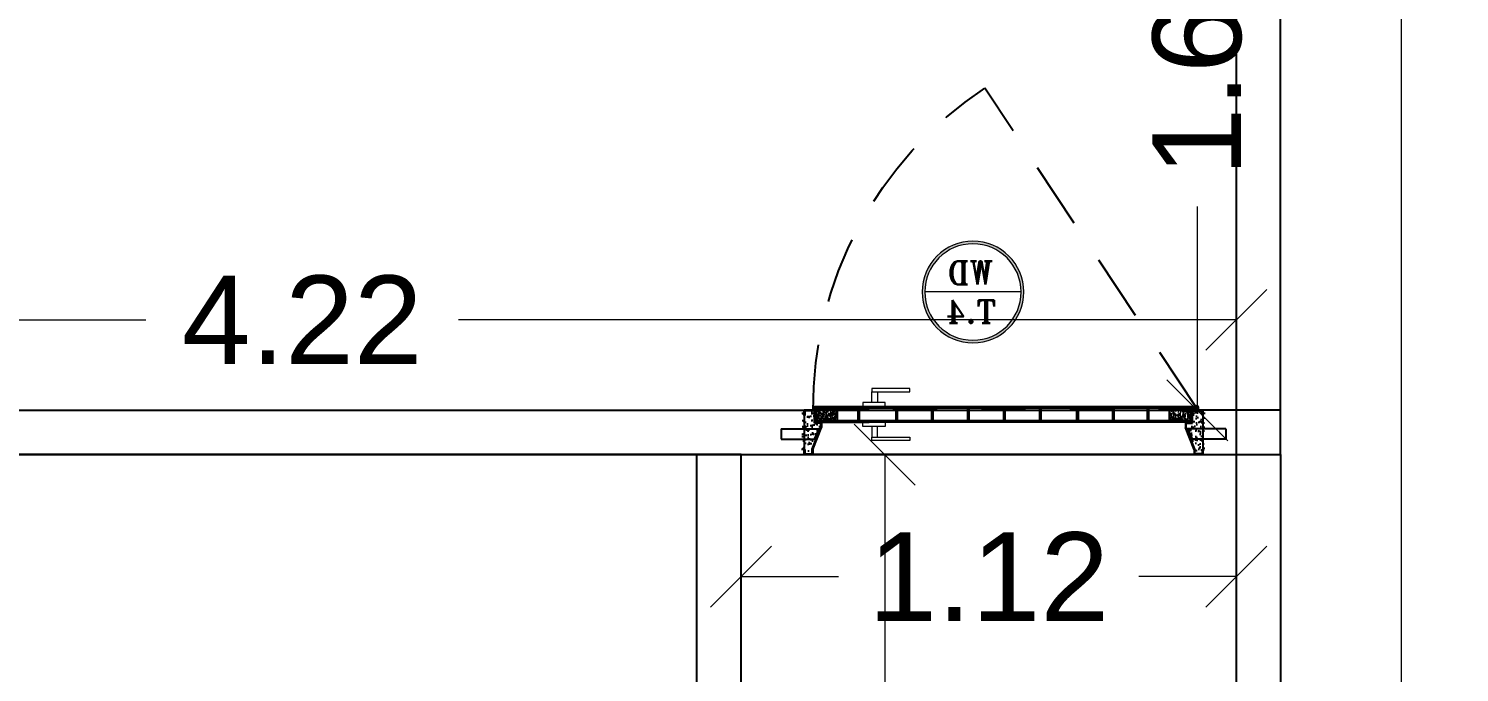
# Model space of a CAD drawing. Header units: metres. Extents: x -355 to 973, y -73 to 238.
# Drawn here: x 686.431 to 689.661, y 98.757 to 100.21 of the extents above; entities that cross this region are included whole.
import ezdxf
from ezdxf.enums import TextEntityAlignment as Align

# ---------------------------------------------------------------- set-up
doc = ezdxf.new("R2010")
doc.units = ezdxf.units.M
doc.header["$LTSCALE"] = 3
doc.header["$MEASUREMENT"] = 0
doc.linetypes.add('ACAD_ISO02W100', pattern=[15, 12, -3])
doc.linetypes.add('HIDDEN2', pattern=[0.1875, 0.125, -0.0625])
doc.layers.add('05', color=21, linetype='Continuous', lineweight=5)
for name, color, linetype in [('4', 4, 'ACAD_ISO02W100'), ('A-FALSE-25-Knuf', 2, 'Continuous'), ('D-Hatch', 3, 'Continuous'), ('Ditail', 1, 'Continuous')]:
    doc.layers.add(name, color=color, linetype=linetype)
doc.styles.add('ROMANT', font='romant')
doc.styles.get("Standard").update_dxf_attribs({"font": 'arial.ttf'})
doc.dimstyles.new('ahmad', dxfattribs={"dimtxt": 0.2, "dimasz": 0.1375, "dimexe": 0, "dimexo": 0.0625, "dimgap": 0.09, "dimtad": 0, "dimzin": 0, "dimdsep": 46, "dimtxsty": 'Standard', "dimblk": 'OBLIQUE', "dimcen": 0.09, "dimclrd": 245, "dimclrt": 61, "dimadec": 0, "dimazin": 0, "dimtfac": 1, "dimtofl": 0, "dimtmove": 0, "dimatfit": 3, "dimldrblk": 'OBLIQUE', "dimfxl": 0, "dimfxlon": 1, "dimtolj": 1, "dimtzin": 0, "dimlwd": 13, "dimarcsym": 0})
pattern_1 = [(217.5, (306.5633354, -141.2746786), (0.0002500049, -0.00764708183), [0, -0.0060325, 0, -0.006746875, 0, -0.00644921875]), (187.5, (306.563335, -141.274679), (-0.0070238013, -0.0112003922), [0, -0.003254375, 0, -0.0054371875, 0, -0.00208359375]), (147.5, (306.568217, -141.2746786), (-0.0123592558, -2.2456e-05), [0, -0.001984375, 0, -0.00714375, 0, -0.0093265625]), (137.5, (306.568217, -141.274679), (-0.0119305696, -0.0034832707), [0, -0.0009921875, 0, -0.004683125, 0, -0.0053578125])]
pattern_2 = [(322.5, (79.0409736, -141.2746786), (-0.0002500049, -0.00764708183), [0, -0.0060325, 0, -0.006746875, 0, -0.00644921875]), (352.5, (79.040974, -141.274679), (0.0070238013, -0.0112003922), [0, -0.003254375, 0, -0.0054371875, 0, -0.00208359375]), (32.5, (79.036092, -141.2746786), (0.0123592558, -2.2456e-05), [0, -0.001984375, 0, -0.00714375, 0, -0.0093265625]), (42.5, (79.036092, -141.274679), (0.0119305696, -0.0034832707), [0, -0.0009921875, 0, -0.004683125, 0, -0.0053578125])]

# ---------------------------------------------------------------- blocks, each defined once
blk = doc.blocks.new('dfdfd')
at = {"layer": '05'}
h = blk.add_hatch(color=217, dxfattribs=at)
h.paths.add_polyline_path([(118.6063, 35.5104, 1), (118.8358, 35.5104, 1)])
h.paths.add_polyline_path([(118.8298, 35.5104, 1), (118.6123, 35.5104, 1)], flags=16)
at = {"layer": '05', "color": 217}
blk.add_line((118.6123, 35.5104), (118.8298, 35.5104), dxfattribs=at)
for radius in [0.1148, 0.1088]:
    blk.add_circle((118.7211, 35.5104), radius, dxfattribs=at)
blk = doc.blocks.new('ereere')
at = {"layer": 'D-Hatch', "linetype": 'Continuous', "ltscale": 0.1}
h = blk.add_hatch(dxfattribs=at)
h.set_pattern_fill('AR-SAND', color=2, scale=0.0003125, angle=180, style=0)
h.set_pattern_definition([(322.5, (79.040974, -141.274679), (-0.0005000098, -0.0152941637), [0, -0.012065, 0, -0.01349375, 0, -0.0128984375]), (352.5, (79.040974, -141.274679), (0.0140476026, -0.0224007844), [0, -0.00650875, 0, -0.010874375, 0, -0.0041671875]), (32.5, (79.03121, -141.274679), (0.0247185116, -4.4912e-05), [0, -0.00396875, 0, -0.0142875, 0, -0.018653125]), (42.5, (79.03121, -141.274679), (0.023861139, -0.0069665414), [0, -0.001984375, 0, -0.00936625, 0, -0.010715625])])
h.paths.add_polyline_path([(192.3897, -173.7481), (192.3756, -173.7481), (192.3756, -173.7755), (192.3537, -173.7755), (192.3537, -173.7653), (192.3522, -173.7653), (192.3522, -173.777), (192.3476, -173.777), (192.3476, -173.6833), (192.3522, -173.6833), (192.3522, -173.695), (192.3537, -173.695), (192.3537, -173.6848), (192.3701, -173.6848), (192.3701, -173.6953), (192.3897, -173.738)])
h = blk.add_hatch(dxfattribs=at)
h.set_pattern_fill('AR-SAND', color=2, scale=0.0003125, angle=180, style=0)
h.set_pattern_definition([(217.5, (306.563335, -141.274679), (0.0005000098, -0.0152941637), [0, -0.012065, 0, -0.01349375, 0, -0.0128984375]), (187.5, (306.563335, -141.274679), (-0.0140476026, -0.0224007844), [0, -0.00650875, 0, -0.010874375, 0, -0.0041671875]), (147.5, (306.573098, -141.274679), (-0.0247185116, -4.4912e-05), [0, -0.00396875, 0, -0.0142875, 0, -0.018653125]), (137.5, (306.573098, -141.274679), (-0.023861139, -0.0069665414), [0, -0.001984375, 0, -0.00936625, 0, -0.010715625])])
h.paths.add_polyline_path([(193.2147, -173.7481), (193.2287, -173.7481), (193.2287, -173.7755), (193.2506, -173.7755), (193.2506, -173.7653), (193.2522, -173.7653), (193.2522, -173.777), (193.2567, -173.777), (193.2567, -173.6833), (193.2522, -173.6833), (193.2522, -173.695), (193.2506, -173.695), (193.2506, -173.6848), (193.2342, -173.6848), (193.2342, -173.6953), (193.2147, -173.738)])
at = {"layer": 'D-Hatch'}
h = blk.add_hatch(dxfattribs=at)
h.set_pattern_fill('AR-SAND', color=1, scale=0.00015625, angle=180, style=0)
h.set_pattern_definition(pattern_2)
edge = h.paths.add_edge_path()
edge.add_spline(control_points=[(192.4072, -173.7577), (192.4084, -173.7577), (192.4104, -173.7575), (192.4145, -173.758), (192.4165, -173.7583), (192.4206, -173.7608), (192.422, -173.7624), (192.4238, -173.7653), (192.4244, -173.7666), (192.4255, -173.7692), (192.426, -173.7704), (192.4264, -173.7713), (192.4266, -173.7715), (192.4271, -173.7719)], knot_values=[0.207475, 0.207475, 0.207475, 0.207475, 0.265787, 0.265787, 0.301433, 0.301433, 0.33708, 0.33708, 0.372726, 0.372726, 0.426688, 0.426688, 0.476539, 0.476539, 0.476539, 0.476539], degree=3, periodic=0)
edge.add_line((192.4271, -173.7719), (192.4271, -173.7812))
edge.add_line((192.4271, -173.7812), (192.427, -173.7812))
edge.add_spline(control_points=[(192.427, -173.7812), (192.4242, -173.7795), (192.4184, -173.7762), (192.4165, -173.763), (192.4007, -173.7681), (192.3992, -173.7587), (192.3985, -173.7538)], knot_values=[0.000761, 0.000761, 0.000761, 0.000761, 0.123708, 0.252477, 0.399323, 0.554146, 0.554146, 0.554146, 0.554146], degree=3, periodic=0)
edge.add_line((192.3985, -173.7538), (192.4064, -173.7538))
edge.add_spline(control_points=[(192.4064, -173.7538), (192.4067, -173.7554), (192.4069, -173.7568), (192.4072, -173.7577)], knot_values=[0.013549, 0.013549, 0.013549, 0.013549, 0.067873, 0.067873, 0.067873, 0.067873], degree=3, periodic=0)
edge = h.paths.add_edge_path(flags=16)
edge.add_spline(control_points=[(192.4271, -173.7719), (192.4266, -173.7715), (192.4264, -173.7713), (192.426, -173.7704), (192.4255, -173.7692), (192.4244, -173.7666), (192.4238, -173.7653), (192.422, -173.7624), (192.4206, -173.7608), (192.4165, -173.7583), (192.4145, -173.758), (192.4104, -173.7575), (192.4084, -173.7577), (192.4072, -173.7577)], knot_values=[0.207475, 0.207475, 0.207475, 0.207475, 0.257327, 0.257327, 0.311288, 0.311288, 0.346935, 0.346935, 0.382581, 0.382581, 0.418228, 0.418228, 0.476539, 0.476539, 0.476539, 0.476539], degree=3, periodic=0)
edge.add_spline(control_points=[(192.4072, -173.7577), (192.4069, -173.7568), (192.4067, -173.7554), (192.4064, -173.7538)], knot_values=[0.013549, 0.013549, 0.013549, 0.013549, 0.067873, 0.067873, 0.067873, 0.067873], degree=3, periodic=0)
edge.add_line((192.4064, -173.7538), (192.424, -173.7538))
edge.add_spline(control_points=[(192.424, -173.7538), (192.4249, -173.7545), (192.4258, -173.7552), (192.4267, -173.7561), (192.4269, -173.7563), (192.4271, -173.7565)], knot_values=[0.30723, 0.30723, 0.30723, 0.30723, 0.317654, 0.317654, 0.320823, 0.320823, 0.320823, 0.320823], degree=3, periodic=0)
edge.add_line((192.4271, -173.7565), (192.4271, -173.7719))
edge = h.paths.add_edge_path()
edge.add_spline(control_points=[(192.4271, -173.7565), (192.4269, -173.7563), (192.4267, -173.7561), (192.4258, -173.7552), (192.4249, -173.7545), (192.424, -173.7538)], knot_values=[0.30723, 0.30723, 0.30723, 0.30723, 0.310399, 0.310399, 0.320823, 0.320823, 0.320823, 0.320823], degree=3, periodic=0)
edge.add_line((192.424, -173.7538), (192.4271, -173.7538))
edge.add_line((192.4271, -173.7538), (192.4271, -173.7565))
edge = h.paths.add_edge_path()
edge.add_spline(control_points=[(192.3817, -173.7812), (192.3814, -173.7806), (192.3812, -173.78), (192.3801, -173.7768), (192.38, -173.7749), (192.3798, -173.7711), (192.3799, -173.77), (192.38, -173.7689)], knot_values=[0.248364, 0.248364, 0.248364, 0.248364, 0.25388, 0.25388, 0.279204, 0.279204, 0.314112, 0.314112, 0.314112, 0.314112], degree=3, periodic=0)
edge.add_spline(control_points=[(192.38, -173.7689), (192.3796, -173.7686), (192.3791, -173.7683), (192.3786, -173.7679)], knot_values=[0.024585, 0.024585, 0.024585, 0.024585, 0.051488, 0.051488, 0.051488, 0.051488], degree=3, periodic=0)
edge.add_line((192.3786, -173.7679), (192.3786, -173.7564))
edge.add_spline(control_points=[(192.3786, -173.7564), (192.3814, -173.7583), (192.3836, -173.7598), (192.3851, -173.7616), (192.3852, -173.7618), (192.3853, -173.7627), (192.3851, -173.7646), (192.385, -173.7687), (192.385, -173.7702), (192.3859, -173.7737), (192.3868, -173.7757), (192.3897, -173.7786), (192.3913, -173.7794), (192.394, -173.7803), (192.3951, -173.7805), (192.3988, -173.781), (192.4008, -173.7809), (192.4028, -173.7811), (192.4032, -173.7811), (192.4034, -173.7812)], knot_values=[0, 0, 0, 0, 0.11577, 0.11577, 0.192459, 0.192459, 0.269149, 0.269149, 0.304241, 0.304241, 0.331039, 0.331039, 0.357837, 0.357837, 0.384634, 0.384634, 0.451421, 0.451421, 0.47355, 0.47355, 0.47355, 0.47355], degree=3, periodic=0)
edge.add_line((192.4034, -173.7812), (192.3817, -173.7812))
edge = h.paths.add_edge_path()
edge.add_line((192.3786, -173.7778), (192.3786, -173.7679))
edge.add_spline(control_points=[(192.3786, -173.7679), (192.3791, -173.7683), (192.3796, -173.7686), (192.38, -173.7689)], knot_values=[0.024585, 0.024585, 0.024585, 0.024585, 0.051488, 0.051488, 0.051488, 0.051488], degree=3, periodic=0)
edge.add_spline(control_points=[(192.38, -173.7689), (192.3799, -173.77), (192.3798, -173.7711), (192.38, -173.7749), (192.3801, -173.7768), (192.3812, -173.78), (192.3814, -173.7806), (192.3817, -173.7812)], knot_values=[0.248364, 0.248364, 0.248364, 0.248364, 0.283272, 0.283272, 0.308596, 0.308596, 0.314112, 0.314112, 0.314112, 0.314112], degree=3, periodic=0)
edge.add_line((192.3817, -173.7812), (192.3724, -173.7812))
edge.add_line((192.3724, -173.7812), (192.3724, -173.7778))
edge.add_line((192.3724, -173.7778), (192.3786, -173.7778))
h = blk.add_hatch(dxfattribs=at)
h.set_pattern_fill('AR-SAND', color=1, scale=0.00015625, angle=180, style=0)
h.set_pattern_definition(pattern_2)
edge = h.paths.add_edge_path()
edge.add_spline(control_points=[(192.427, -173.7812), (192.4242, -173.7795), (192.4184, -173.7762), (192.4165, -173.763), (192.4007, -173.7681), (192.3992, -173.7587), (192.3985, -173.7538)], knot_values=[0.000761, 0.000761, 0.000761, 0.000761, 0.123708, 0.252477, 0.399323, 0.554146, 0.554146, 0.554146, 0.554146], degree=3, periodic=0)
edge.add_line((192.427, -173.7812), (192.4034, -173.7812))
edge.add_spline(control_points=[(192.4034, -173.7812), (192.4032, -173.7811), (192.4028, -173.7811), (192.4008, -173.7809), (192.3988, -173.781), (192.3951, -173.7805), (192.394, -173.7803), (192.3913, -173.7794), (192.3897, -173.7786), (192.3868, -173.7757), (192.3859, -173.7737), (192.385, -173.7702), (192.385, -173.7687), (192.3851, -173.7646), (192.3853, -173.7627), (192.3852, -173.7618), (192.3851, -173.7616), (192.3836, -173.7598), (192.3814, -173.7583), (192.3786, -173.7564)], knot_values=[0, 0, 0, 0, 0.022129, 0.022129, 0.088916, 0.088916, 0.115714, 0.115714, 0.142512, 0.142512, 0.169309, 0.169309, 0.204402, 0.204402, 0.281091, 0.281091, 0.35778, 0.35778, 0.47355, 0.47355, 0.47355, 0.47355], degree=3, periodic=0)
edge.add_line((192.3786, -173.7564), (192.3786, -173.7538))
edge.add_line((192.3786, -173.7538), (192.3985, -173.7538))
h = blk.add_hatch(dxfattribs=at)
h.set_pattern_fill('AR-SAND', color=1, scale=0.00015625, angle=180, style=0)
h.set_pattern_definition(pattern_1)
edge = h.paths.add_edge_path()
edge.add_spline(control_points=[(193.1971, -173.7577), (193.1959, -173.7577), (193.1939, -173.7575), (193.1898, -173.758), (193.1878, -173.7583), (193.1837, -173.7608), (193.1823, -173.7624), (193.1805, -173.7653), (193.1799, -173.7666), (193.1788, -173.7692), (193.1784, -173.7704), (193.1779, -173.7713), (193.1777, -173.7715), (193.1772, -173.7719)], knot_values=[0.207475, 0.207475, 0.207475, 0.207475, 0.265787, 0.265787, 0.301433, 0.301433, 0.33708, 0.33708, 0.372726, 0.372726, 0.426688, 0.426688, 0.476539, 0.476539, 0.476539, 0.476539], degree=3, periodic=0)
edge.add_line((193.1772, -173.7719), (193.1772, -173.7812))
edge.add_line((193.1772, -173.7812), (193.1773, -173.7812))
edge.add_spline(control_points=[(193.1773, -173.7812), (193.1801, -173.7795), (193.1859, -173.7762), (193.1878, -173.763), (193.2036, -173.7681), (193.2051, -173.7587), (193.2058, -173.7538)], knot_values=[0.000761, 0.000761, 0.000761, 0.000761, 0.123708, 0.252477, 0.399323, 0.554146, 0.554146, 0.554146, 0.554146], degree=3, periodic=0)
edge.add_line((193.2058, -173.7538), (193.1979, -173.7538))
edge.add_spline(control_points=[(193.1979, -173.7538), (193.1977, -173.7554), (193.1974, -173.7568), (193.1971, -173.7577)], knot_values=[0.013549, 0.013549, 0.013549, 0.013549, 0.067873, 0.067873, 0.067873, 0.067873], degree=3, periodic=0)
edge = h.paths.add_edge_path(flags=16)
edge.add_spline(control_points=[(193.1772, -173.7719), (193.1777, -173.7715), (193.1779, -173.7713), (193.1784, -173.7704), (193.1788, -173.7692), (193.1799, -173.7666), (193.1805, -173.7653), (193.1823, -173.7624), (193.1837, -173.7608), (193.1878, -173.7583), (193.1898, -173.758), (193.1939, -173.7575), (193.1959, -173.7577), (193.1971, -173.7577)], knot_values=[0.207475, 0.207475, 0.207475, 0.207475, 0.257327, 0.257327, 0.311288, 0.311288, 0.346935, 0.346935, 0.382581, 0.382581, 0.418228, 0.418228, 0.476539, 0.476539, 0.476539, 0.476539], degree=3, periodic=0)
edge.add_spline(control_points=[(193.1971, -173.7577), (193.1974, -173.7568), (193.1977, -173.7554), (193.1979, -173.7538)], knot_values=[0.013549, 0.013549, 0.013549, 0.013549, 0.067873, 0.067873, 0.067873, 0.067873], degree=3, periodic=0)
edge.add_line((193.1979, -173.7538), (193.1803, -173.7538))
edge.add_spline(control_points=[(193.1803, -173.7538), (193.1794, -173.7545), (193.1785, -173.7552), (193.1776, -173.7561), (193.1774, -173.7563), (193.1772, -173.7565)], knot_values=[0.30723, 0.30723, 0.30723, 0.30723, 0.317654, 0.317654, 0.320823, 0.320823, 0.320823, 0.320823], degree=3, periodic=0)
edge.add_line((193.1772, -173.7565), (193.1772, -173.7719))
edge = h.paths.add_edge_path()
edge.add_spline(control_points=[(193.1772, -173.7565), (193.1774, -173.7563), (193.1776, -173.7561), (193.1785, -173.7552), (193.1794, -173.7545), (193.1803, -173.7538)], knot_values=[0.30723, 0.30723, 0.30723, 0.30723, 0.310399, 0.310399, 0.320823, 0.320823, 0.320823, 0.320823], degree=3, periodic=0)
edge.add_line((193.1803, -173.7538), (193.1772, -173.7538))
edge.add_line((193.1772, -173.7538), (193.1772, -173.7565))
edge = h.paths.add_edge_path()
edge.add_spline(control_points=[(193.2226, -173.7812), (193.2229, -173.7806), (193.2231, -173.78), (193.2242, -173.7768), (193.2243, -173.7749), (193.2245, -173.7711), (193.2244, -173.77), (193.2243, -173.7689)], knot_values=[0.248364, 0.248364, 0.248364, 0.248364, 0.25388, 0.25388, 0.279204, 0.279204, 0.314112, 0.314112, 0.314112, 0.314112], degree=3, periodic=0)
edge.add_spline(control_points=[(193.2243, -173.7689), (193.2247, -173.7686), (193.2252, -173.7683), (193.2257, -173.7679)], knot_values=[0.024585, 0.024585, 0.024585, 0.024585, 0.051488, 0.051488, 0.051488, 0.051488], degree=3, periodic=0)
edge.add_line((193.2257, -173.7679), (193.2257, -173.7564))
edge.add_spline(control_points=[(193.2257, -173.7564), (193.2229, -173.7583), (193.2207, -173.7598), (193.2192, -173.7616), (193.2191, -173.7618), (193.219, -173.7627), (193.2192, -173.7646), (193.2193, -173.7687), (193.2193, -173.7702), (193.2184, -173.7737), (193.2175, -173.7757), (193.2146, -173.7786), (193.213, -173.7794), (193.2103, -173.7803), (193.2092, -173.7805), (193.2055, -173.781), (193.2035, -173.7809), (193.2016, -173.7811), (193.2012, -173.7811), (193.2009, -173.7812)], knot_values=[0, 0, 0, 0, 0.11577, 0.11577, 0.192459, 0.192459, 0.269149, 0.269149, 0.304241, 0.304241, 0.331039, 0.331039, 0.357837, 0.357837, 0.384634, 0.384634, 0.451421, 0.451421, 0.47355, 0.47355, 0.47355, 0.47355], degree=3, periodic=0)
edge.add_line((193.2009, -173.7812), (193.2226, -173.7812))
edge = h.paths.add_edge_path()
edge.add_line((193.2257, -173.7778), (193.2257, -173.7679))
edge.add_spline(control_points=[(193.2257, -173.7679), (193.2252, -173.7683), (193.2247, -173.7686), (193.2243, -173.7689)], knot_values=[0.024585, 0.024585, 0.024585, 0.024585, 0.051488, 0.051488, 0.051488, 0.051488], degree=3, periodic=0)
edge.add_spline(control_points=[(193.2243, -173.7689), (193.2244, -173.77), (193.2245, -173.7711), (193.2243, -173.7749), (193.2242, -173.7768), (193.2231, -173.78), (193.2229, -173.7806), (193.2226, -173.7812)], knot_values=[0.248364, 0.248364, 0.248364, 0.248364, 0.283272, 0.283272, 0.308596, 0.308596, 0.314112, 0.314112, 0.314112, 0.314112], degree=3, periodic=0)
edge.add_line((193.2226, -173.7812), (193.2319, -173.7812))
edge.add_line((193.2319, -173.7812), (193.2319, -173.7778))
edge.add_line((193.2319, -173.7778), (193.2257, -173.7778))
h = blk.add_hatch(dxfattribs=at)
h.set_pattern_fill('AR-SAND', color=1, scale=0.00015625, angle=180, style=0)
h.set_pattern_definition(pattern_1)
edge = h.paths.add_edge_path()
edge.add_spline(control_points=[(193.1773, -173.7812), (193.1801, -173.7795), (193.1859, -173.7762), (193.1878, -173.763), (193.2036, -173.7681), (193.2051, -173.7587), (193.2058, -173.7538)], knot_values=[0.000761, 0.000761, 0.000761, 0.000761, 0.123708, 0.252477, 0.399323, 0.554146, 0.554146, 0.554146, 0.554146], degree=3, periodic=0)
edge.add_line((193.1773, -173.7812), (193.2009, -173.7812))
edge.add_spline(control_points=[(193.2009, -173.7812), (193.2012, -173.7811), (193.2016, -173.7811), (193.2035, -173.7809), (193.2055, -173.781), (193.2092, -173.7805), (193.2103, -173.7803), (193.213, -173.7794), (193.2146, -173.7786), (193.2175, -173.7757), (193.2184, -173.7737), (193.2193, -173.7702), (193.2193, -173.7687), (193.2192, -173.7646), (193.219, -173.7627), (193.2191, -173.7618), (193.2192, -173.7616), (193.2207, -173.7598), (193.2229, -173.7583), (193.2257, -173.7564)], knot_values=[0, 0, 0, 0, 0.022129, 0.022129, 0.088916, 0.088916, 0.115714, 0.115714, 0.142512, 0.142512, 0.169309, 0.169309, 0.204402, 0.204402, 0.281091, 0.281091, 0.35778, 0.35778, 0.47355, 0.47355, 0.47355, 0.47355], degree=3, periodic=0)
edge.add_line((193.2257, -173.7564), (193.2257, -173.7538))
edge.add_line((193.2257, -173.7538), (193.2058, -173.7538))
for p, q in [((193.2522, -173.677), (192.3522, -173.677)), ((192.3522, -173.677), (193.2522, -173.677))]:
    blk.add_line(p, q)
at = {"layer": '05', "lineweight": 5}
for points in [[(192.5048, -173.7163), (192.5908, -173.7163), (192.5908, -173.7089), (192.5048, -173.7089)], [(192.518, -173.7404), (192.5048, -173.7404), (192.5048, -173.7163), (192.518, -173.7163)], [(192.4844, -173.7502), (192.5349, -173.7502), (192.5349, -173.7404), (192.4844, -173.7404)], [(192.4844, -173.7851), (192.5349, -173.7851), (192.5349, -173.7948), (192.4844, -173.7948)], [(192.518, -173.7948), (192.5048, -173.7948), (192.5048, -173.819), (192.518, -173.819)], [(192.5048, -173.819), (192.5908, -173.819), (192.5908, -173.8263), (192.5048, -173.8263)]]:
    blk.add_lwpolyline(points, close=True, dxfattribs=at)
at = {"layer": 'D-Hatch', "color": 1}
for points, knots in [([(192.3786, -173.7564), (192.3814, -173.7583), (192.3836, -173.7598), (192.3851, -173.7616), (192.3852, -173.7618), (192.3853, -173.7627), (192.3851, -173.7646), (192.385, -173.7687), (192.385, -173.7702), (192.3859, -173.7737), (192.3868, -173.7757), (192.3897, -173.7786), (192.3913, -173.7794), (192.394, -173.7803), (192.3951, -173.7805), (192.3988, -173.781), (192.4008, -173.7809), (192.4028, -173.7811), (192.4032, -173.7811), (192.4034, -173.7812)], [0, 0, 0, 0, 0.1157703, 0.1157703, 0.1924595, 0.1924595, 0.2691487, 0.2691487, 0.3042411, 0.3042411, 0.3310389, 0.3310389, 0.3578367, 0.3578367, 0.3846345, 0.3846345, 0.4514214, 0.4514214, 0.4735504, 0.4735504, 0.4735504, 0.4735504]), ([(192.38, -173.7689), (192.3799, -173.77), (192.3798, -173.7711), (192.38, -173.7749), (192.3801, -173.7768), (192.3812, -173.78), (192.3814, -173.7806), (192.3817, -173.7812)], [0.24836379, 0.24836379, 0.24836379, 0.24836379, 0.28327178, 0.28327178, 0.30859615, 0.30859615, 0.31411226, 0.31411226, 0.31411226, 0.31411226]), ([(192.3985, -173.7538), (192.3992, -173.7587), (192.4007, -173.7681), (192.4165, -173.763), (192.4184, -173.7762), (192.4242, -173.7795), (192.427, -173.7812)], [0.0007611, 0.0007611, 0.0007611, 0.0007611, 0.1555834, 0.3024294, 0.4311984, 0.5541457, 0.5541457, 0.5541457, 0.5541457]), ([(192.4072, -173.7577), (192.4084, -173.7577), (192.4104, -173.7575), (192.4145, -173.758), (192.4165, -173.7583), (192.4206, -173.7608), (192.422, -173.7624), (192.4238, -173.7653), (192.4244, -173.7666), (192.4255, -173.7692), (192.426, -173.7704), (192.4264, -173.7713), (192.4266, -173.7715), (192.4271, -173.7719)], [0.2074754, 0.2074754, 0.2074754, 0.2074754, 0.2657866, 0.2657866, 0.3014331, 0.3014331, 0.3370797, 0.3370797, 0.3727263, 0.3727263, 0.4266877, 0.4266877, 0.4765392, 0.4765392, 0.4765392, 0.4765392]), ([(192.424, -173.7538), (192.4249, -173.7545), (192.4258, -173.7552), (192.4267, -173.7561), (192.4269, -173.7563), (192.4271, -173.7565)], [0.30722961, 0.30722961, 0.30722961, 0.30722961, 0.31765441, 0.31765441, 0.32082332, 0.32082332, 0.32082332, 0.32082332]), ([(193.1803, -173.7538), (193.1794, -173.7545), (193.1785, -173.7552), (193.1776, -173.7561), (193.1774, -173.7563), (193.1772, -173.7565)], [0.30722961, 0.30722961, 0.30722961, 0.30722961, 0.31765441, 0.31765441, 0.32082332, 0.32082332, 0.32082332, 0.32082332]), ([(193.1971, -173.7577), (193.1959, -173.7577), (193.1939, -173.7575), (193.1898, -173.758), (193.1878, -173.7583), (193.1837, -173.7608), (193.1823, -173.7624), (193.1805, -173.7653), (193.1799, -173.7666), (193.1788, -173.7692), (193.1784, -173.7704), (193.1779, -173.7713), (193.1777, -173.7715), (193.1772, -173.7719)], [0.2074754, 0.2074754, 0.2074754, 0.2074754, 0.2657866, 0.2657866, 0.3014331, 0.3014331, 0.3370797, 0.3370797, 0.3727263, 0.3727263, 0.4266877, 0.4266877, 0.4765392, 0.4765392, 0.4765392, 0.4765392]), ([(193.2058, -173.7538), (193.2051, -173.7587), (193.2036, -173.7681), (193.1878, -173.763), (193.1859, -173.7762), (193.1801, -173.7795), (193.1773, -173.7812)], [0.0007611, 0.0007611, 0.0007611, 0.0007611, 0.1555834, 0.3024294, 0.4311984, 0.5541457, 0.5541457, 0.5541457, 0.5541457]), ([(193.2257, -173.7564), (193.2229, -173.7583), (193.2207, -173.7598), (193.2192, -173.7616), (193.2191, -173.7618), (193.219, -173.7627), (193.2192, -173.7646), (193.2193, -173.7687), (193.2193, -173.7702), (193.2184, -173.7737), (193.2175, -173.7757), (193.2146, -173.7786), (193.213, -173.7794), (193.2103, -173.7803), (193.2092, -173.7805), (193.2055, -173.781), (193.2035, -173.7809), (193.2016, -173.7811), (193.2012, -173.7811), (193.2009, -173.7812)], [0, 0, 0, 0, 0.1157703, 0.1157703, 0.1924595, 0.1924595, 0.2691487, 0.2691487, 0.3042411, 0.3042411, 0.3310389, 0.3310389, 0.3578367, 0.3578367, 0.3846345, 0.3846345, 0.4514214, 0.4514214, 0.4735504, 0.4735504, 0.4735504, 0.4735504]), ([(193.2243, -173.7689), (193.2244, -173.77), (193.2245, -173.7711), (193.2243, -173.7749), (193.2242, -173.7768), (193.2231, -173.78), (193.2229, -173.7806), (193.2226, -173.7812)], [0.24836379, 0.24836379, 0.24836379, 0.24836379, 0.28327178, 0.28327178, 0.30859615, 0.30859615, 0.31411226, 0.31411226, 0.31411226, 0.31411226])]:
    blk.add_open_spline(points, degree=3, knots=knots, dxfattribs=at)
for points in [[(192.3786, -173.7679), (192.3791, -173.7683), (192.3796, -173.7686), (192.38, -173.7689)], [(192.4064, -173.7538), (192.4067, -173.7554), (192.4069, -173.7568), (192.4072, -173.7577)], [(193.1979, -173.7538), (193.1977, -173.7554), (193.1974, -173.7568), (193.1971, -173.7577)], [(193.2257, -173.7679), (193.2252, -173.7683), (193.2247, -173.7686), (193.2243, -173.7689)]]:
    blk.add_open_spline(points, degree=3, dxfattribs=at)
for points in [[(192.3855, -173.7538), (192.3957, -173.7653), (192.3962, -173.7753), (192.4098, -173.7781), (192.4135, -173.7811)], [(193.2188, -173.7538), (193.2086, -173.7653), (193.2081, -173.7753), (193.1945, -173.7781), (193.1908, -173.7811)]]:
    blk.add_spline(points, degree=3, dxfattribs=at)
at = {"layer": 'Ditail', "color": 3}
for p, q in [((192.3717, -173.677), (192.3522, -173.677)), ((192.3522, -173.677), (192.3522, -173.6887)), ((192.3522, -173.777), (192.3522, -173.677)), ((192.3522, -173.6887), (192.3537, -173.6887)), ((192.3537, -173.6887), (192.3537, -173.6786)), ((192.3537, -173.6786), (192.3701, -173.6786)), ((192.3701, -173.6786), (192.3701, -173.6891)), ((192.3701, -173.6891), (192.3897, -173.738)), ((192.3717, -173.6887), (192.3717, -173.677)), ((192.3717, -173.6887), (192.3912, -173.738)), ((193.2326, -173.6887), (193.2131, -173.738)), ((193.2342, -173.6891), (193.2147, -173.738)), ((193.2326, -173.6887), (193.2326, -173.677)), ((193.2326, -173.677), (193.2522, -173.677)), ((193.2506, -173.6786), (193.2342, -173.6786)), ((193.2342, -173.6786), (193.2342, -173.6891)), ((193.2506, -173.6887), (193.2506, -173.6786)), ((193.2522, -173.6887), (193.2506, -173.6887)), ((193.2522, -173.677), (193.2522, -173.6887)), ((193.2522, -173.777), (193.2522, -173.677)), ((192.3897, -173.738), (192.3897, -173.7481)), ((192.3912, -173.7497), (192.3912, -173.738)), ((193.2131, -173.7497), (193.2131, -173.738)), ((193.2147, -173.738), (193.2147, -173.7481)), ((192.3537, -173.7653), (192.3522, -173.7653)), ((192.3522, -173.7653), (192.3522, -173.777)), ((192.3537, -173.7755), (192.3537, -173.7653)), ((192.3897, -173.7481), (192.3756, -173.7481)), ((192.3756, -173.7481), (192.3756, -173.7755)), ((192.3772, -173.777), (192.3772, -173.7497)), ((192.3772, -173.7497), (192.3912, -173.7497)), ((192.474, -173.7533), (192.474, -173.7819)), ((192.4771, -173.7533), (192.4771, -173.7819)), ((192.5595, -173.7533), (192.5595, -173.7819)), ((192.5626, -173.7533), (192.5626, -173.7819)), ((192.6406, -173.7533), (192.6406, -173.7819)), ((192.6437, -173.7533), (192.6437, -173.7819)), ((192.7217, -173.7533), (192.7217, -173.7819)), ((192.7248, -173.7533), (192.7248, -173.7819)), ((192.8028, -173.7533), (192.8028, -173.7819)), ((192.8059, -173.7533), (192.8059, -173.7819)), ((192.8839, -173.7533), (192.8839, -173.7819)), ((192.887, -173.7533), (192.887, -173.7819)), ((192.9681, -173.7533), (192.9681, -173.7819)), ((192.9713, -173.7533), (192.9713, -173.7819)), ((193.0492, -173.7533), (193.0492, -173.7819)), ((193.0524, -173.7533), (193.0524, -173.7819)), ((193.1272, -173.7533), (193.1272, -173.7819)), ((193.1303, -173.7533), (193.1303, -173.7819)), ((193.2272, -173.7497), (193.2131, -173.7497)), ((193.2147, -173.7481), (193.2287, -173.7481)), ((193.2272, -173.777), (193.2272, -173.7497)), ((193.2287, -173.7481), (193.2287, -173.7755)), ((193.2506, -173.7755), (193.2506, -173.7653)), ((193.2506, -173.7653), (193.2522, -173.7653)), ((193.2522, -173.7653), (193.2522, -173.777)), ((192.3522, -173.777), (192.3772, -173.777)), ((192.3756, -173.7755), (192.3537, -173.7755)), ((193.2522, -173.777), (193.2272, -173.777)), ((193.2287, -173.7755), (193.2506, -173.7755))]:
    blk.add_line(p, q, dxfattribs=at)
at = {"layer": 'Ditail', "color": 1, "linetype": 'HIDDEN2', "ltscale": 0.1}
for p, q in [((192.3004, -173.7119), (192.3757, -173.7119)), ((192.3004, -173.7353), (192.3004, -173.7119)), ((192.3004, -173.7353), (192.3863, -173.7353)), ((192.3757, -173.7119), (192.3863, -173.7353)), ((193.2286, -173.7119), (193.218, -173.7353)), ((193.3039, -173.7353), (193.218, -173.7353)), ((193.3039, -173.7119), (193.2286, -173.7119)), ((193.3039, -173.7353), (193.3039, -173.7119)), ((193.2522, -173.777), (192.3522, -173.777))]:
    blk.add_line(p, q, dxfattribs=at)
at = {"layer": 'Ditail', "color": 2}
for p, q in [((193.2257, -173.7502), (192.3786, -173.7502)), ((192.3786, -173.7502), (192.4989, -173.7502)), ((192.3786, -173.7502), (192.3786, -173.7533)), ((193.2257, -173.7533), (192.3786, -173.7533)), ((192.3786, -173.7533), (192.4989, -173.7533)), ((193.2257, -173.7502), (193.2257, -173.7533)), ((193.2319, -173.7819), (192.3724, -173.7819)), ((192.3724, -173.7819), (192.4989, -173.7819)), ((192.3724, -173.7819), (192.3724, -173.7851)), ((193.2319, -173.7851), (192.3724, -173.7851)), ((192.3724, -173.7851), (192.4989, -173.7851)), ((193.2319, -173.7819), (193.2319, -173.7851))]:
    blk.add_line(p, q, dxfattribs=at)
at = {"layer": 'Ditail', "color": 1}
for p, q in [((193.2257, -173.7509), (192.3786, -173.7509)), ((192.3786, -173.7509), (192.4989, -173.7509)), ((193.2257, -173.7517), (192.3786, -173.7517)), ((192.3786, -173.7517), (192.4989, -173.7517)), ((193.2257, -173.7525), (192.3786, -173.7525)), ((192.3786, -173.7525), (192.4989, -173.7525)), ((193.2319, -173.7827), (192.3724, -173.7827)), ((192.3724, -173.7827), (192.4989, -173.7827)), ((193.2319, -173.7835), (192.3724, -173.7835)), ((192.3724, -173.7835), (192.4989, -173.7835)), ((193.2319, -173.7843), (192.3724, -173.7843)), ((192.3724, -173.7843), (192.4989, -173.7843))]:
    blk.add_line(p, q, dxfattribs=at)
at = {"layer": 'Ditail', "color": 4, "linetype": 'Continuous', "ltscale": 0.1}
for p, q in [((192.3786, -173.7538), (192.3786, -173.7778)), ((192.3786, -173.7538), (192.4271, -173.7538)), ((192.4271, -173.7538), (192.4271, -173.7812)), ((193.1772, -173.7538), (193.1772, -173.7812)), ((193.2257, -173.7538), (193.1772, -173.7538)), ((193.2257, -173.7538), (193.2257, -173.7778)), ((192.3786, -173.7778), (192.3724, -173.7778)), ((192.3724, -173.7778), (192.3724, -173.7812)), ((192.3724, -173.7812), (192.4271, -173.7812)), ((193.2319, -173.7812), (193.1772, -173.7812)), ((193.2257, -173.7778), (193.2319, -173.7778)), ((193.2319, -173.7778), (193.2319, -173.7812))]:
    blk.add_line(p, q, dxfattribs=at)
at = {"layer": 'Ditail', "color": 1, "linetype": 'HIDDEN2', "ltscale": 0.4}
blk.add_line((193.2381, -173.7822), (192.7602, -174.504), dxfattribs=at)
at = {"layer": 'Ditail'}
for radius in [0.00469, 0.00234]:
    blk.add_circle((193.2381, -173.7822), radius, dxfattribs=at)
at = {"layer": 'Ditail', "color": 1, "linetype": 'HIDDEN2', "ltscale": 0.4}
blk.add_arc((193.2381, -173.7822), 0.8657, 179.555, 236.4896, dxfattribs=at)
at = {"layer": '05', "rotation": 180}
blk.add_blockref('dfdfd', (311.4543, -138.5336), dxfattribs=at)
at = {"layer": 'A-FALSE-25-Knuf', "style": 'ROMANT'}
for s, p in [('T.4', (192.7285, -173.9734)), ('WD', (192.7274, -174.061))]:
    blk.add_text(s, height=0.05253, rotation=180, dxfattribs=at).set_placement(p, align=Align.CENTER)
blk = doc.blocks.new('_Oblique')
at = {"color": 0, "linetype": 'ByBlock', "lineweight": -2}
blk.add_line((-0.5, -0.5), (0.5, 0.5), dxfattribs=at)
blk = doc.blocks.new('*D482')
at = {"color": 245, "lineweight": 13, "transparency": 16777216}
for p, q in [((688.0393, 98.9729), (688.2592, 98.9729)), ((689.1578, 98.9729), (688.9379, 98.9729))]:
    blk.add_line(p, q, dxfattribs=at)
at = {"layer": 'Defpoints', "color": 0, "transparency": 16777216}
for p in [(688.0393, 99.2484), (689.1578, 99.2484), (688.0393, 98.9729)]:
    blk.add_point(p, dxfattribs=at)
at = {"color": 245, "lineweight": 13, "transparency": 16777216, "xscale": 0.1375, "yscale": 0.1375, "zscale": 0.1375, "rotation": 180}
blk.add_blockref('_Oblique', (688.0393, 98.9729), dxfattribs=at)
at = {"color": 245, "lineweight": 13, "transparency": 16777216, "xscale": 0.1375, "yscale": 0.1375, "zscale": 0.1375}
blk.add_blockref('_Oblique', (689.1578, 98.9729), dxfattribs=at)
at = {"color": 61, "transparency": 16777216, "insert": (688.5986, 98.9729), "char_height": 0.2, "attachment_point": 5}
blk.add_mtext('\\A1;1.12', dxfattribs=at)
blk = doc.blocks.new('*D483')
at = {"color": 245, "lineweight": 13, "transparency": 16777216}
for p, q in [((688.3639, 99.2484), (688.3639, 96.4983)), ((688.3639, 93.0484), (688.3639, 95.7984))]:
    blk.add_line(p, q, dxfattribs=at)
at = {"layer": 'Defpoints', "color": 0, "transparency": 16777216}
for p in [(689.1578, 99.2484), (688.3639, 93.0484), (689.1578, 93.0484)]:
    blk.add_point(p, dxfattribs=at)
at = {"color": 245, "lineweight": 13, "transparency": 16777216, "xscale": 0.1375, "yscale": 0.1375, "zscale": 0.1375}
for p, rotation in [((688.3639, 99.2484), 90), ((688.3639, 93.0484), 270)]:
    blk.add_blockref('_Oblique', p, dxfattribs=dict(at, rotation=rotation))
at = {"color": 61, "transparency": 16777216, "insert": (688.3639, 96.1484), "char_height": 0.2, "attachment_point": 5, "rotation": 90}
blk.add_mtext('\\A1;6.20', dxfattribs=at)
blk = doc.blocks.new('*D486')
at = {"color": 245, "lineweight": 13, "transparency": 16777216}
for p, q in [((684.9393, 99.5526), (686.6958, 99.5526)), ((689.1578, 99.5526), (687.4013, 99.5526))]:
    blk.add_line(p, q, dxfattribs=at)
at = {"layer": 'Defpoints', "color": 0, "transparency": 16777216}
for p in [(684.9393, 99.5526), (684.9393, 99.3484), (689.1578, 99.3484)]:
    blk.add_point(p, dxfattribs=at)
at = {"color": 245, "lineweight": 13, "transparency": 16777216, "xscale": 0.1375, "yscale": 0.1375, "zscale": 0.1375, "rotation": 180}
blk.add_blockref('_Oblique', (684.9393, 99.5526), dxfattribs=at)
at = {"color": 245, "lineweight": 13, "transparency": 16777216, "xscale": 0.1375, "yscale": 0.1375, "zscale": 0.1375}
blk.add_blockref('_Oblique', (689.1578, 99.5526), dxfattribs=at)
at = {"color": 61, "transparency": 16777216, "insert": (687.0486, 99.5526), "char_height": 0.2, "attachment_point": 5}
blk.add_mtext('\\A1;4.22', dxfattribs=at)
blk = doc.blocks.new('*D487')
at = {"color": 245, "lineweight": 13, "transparency": 16777216}
for p, q in [((689.0698, 100.9484), (689.0698, 100.4884)), ((689.0698, 99.3484), (689.0698, 99.8084))]:
    blk.add_line(p, q, dxfattribs=at)
at = {"layer": 'Defpoints', "color": 0, "transparency": 16777216}
for p in [(689.1578, 100.9484), (689.0698, 99.3484), (689.1578, 99.3484)]:
    blk.add_point(p, dxfattribs=at)
at = {"color": 245, "lineweight": 13, "transparency": 16777216, "xscale": 0.1375, "yscale": 0.1375, "zscale": 0.1375}
for p, rotation in [((689.0698, 100.9484), 90), ((689.0698, 99.3484), 270)]:
    blk.add_blockref('_Oblique', p, dxfattribs=dict(at, rotation=rotation))
at = {"color": 61, "transparency": 16777216, "insert": (689.0698, 100.1484), "char_height": 0.2, "attachment_point": 5, "rotation": 90}
blk.add_mtext('\\A1;1.60', dxfattribs=at)
blk = doc.blocks.new('*D498')
at = {"color": 245, "lineweight": 13, "transparency": 16777216}
for p, q in [((689.5301, 102.3484), (689.5301, 98.0478)), ((689.5301, 93.0484), (689.5301, 97.349))]:
    blk.add_line(p, q, dxfattribs=at)
at = {"layer": 'Defpoints', "color": 0, "transparency": 16777216}
for p in [(689.2578, 102.3484), (689.2578, 93.0484), (689.5301, 93.0484)]:
    blk.add_point(p, dxfattribs=at)
at = {"color": 245, "lineweight": 13, "transparency": 16777216, "xscale": 0.1375, "yscale": 0.1375, "zscale": 0.1375}
for p, rotation in [((689.5301, 102.3484), 90), ((689.5301, 93.0484), 270)]:
    blk.add_blockref('_Oblique', p, dxfattribs=dict(at, rotation=rotation))
at = {"color": 61, "transparency": 16777216, "insert": (689.5301, 97.6984), "char_height": 0.2, "attachment_point": 5, "rotation": 90}
blk.add_mtext('\\A1;9.30', dxfattribs=at)

msp = doc.modelspace()

# ---------------------------------------------------------------- linework, layer by layer
for p, q in [((689.1578, 95.0874), (689.1578, 102.3484)), ((689.2578, 99.2484), (689.2578, 102.3484)), ((689.2578, 99.3484), (689.0393, 99.3484)), ((689.0393, 99.2484), (689.2578, 99.2484)), ((689.2578, 99.2484), (689.2578, 95.0874))]:
    msp.add_line(p, q)
at = {"layer": '4', "color": 0}
for p, q in [((684.9393, 99.3484), (689.0393, 99.3484)), ((686.4893, 99.3484), (688.0393, 99.3484)), ((684.9393, 99.2484), (689.0393, 99.2484)), ((688.0393, 99.2484), (684.9393, 99.2484)), ((686.4893, 99.2484), (688.0393, 99.2484)), ((687.9393, 96.1484), (687.9393, 99.2484)), ((688.0393, 96.1484), (688.0393, 99.2484))]:
    msp.add_line(p, q, dxfattribs=at)

# ---------------------------------------------------------------- block references
at = {"xscale": -1, "rotation": 180}
msp.add_blockref('ereere', (495.8298, -74.4286), dxfattribs=at)

# ---------------------------------------------------------------- dimensions: what is measured, and where the dimension line sits
for base, p1, p2, picture, middle in [((689.5301, 93.0484), (689.2578, 102.3484), (689.2578, 93.0484), '*D498', (689.5301, 97.6984)), ((689.0698, 99.3484), (689.1578, 100.9484), (689.1578, 99.3484), '*D487', (689.0698, 100.1484)), ((688.3639, 93.0484), (689.1578, 99.2484), (689.1578, 93.0484), '*D483', (688.3639, 96.1484))]:
    dim = msp.add_linear_dim(base=base, p1=p1, p2=p2, angle=270, dimstyle='ahmad')
    dim.commit()
    dim.dimension.update_dxf_attribs({"geometry": picture, "text_midpoint": middle})
for base, p1, p2, picture, middle in [((684.9393, 99.5526), (689.1578, 99.3484), (684.9393, 99.3484), '*D486', (687.0486, 99.5526)), ((688.0393, 98.9729), (689.1578, 99.2484), (688.0393, 99.2484), '*D482', (688.5986, 98.9729))]:
    dim = msp.add_linear_dim(base=base, p1=p1, p2=p2, dimstyle='ahmad')
    dim.commit()
    dim.dimension.update_dxf_attribs({"geometry": picture, "text_midpoint": middle})

doc.saveas('drawing.dxf')
